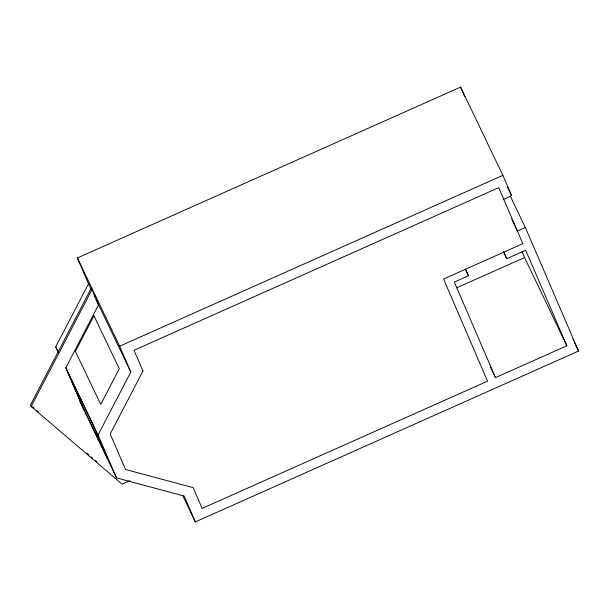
<?xml version="1.0" encoding="UTF-8"?>
<svg xmlns="http://www.w3.org/2000/svg" width="609" height="609" viewBox="0 0 609 609"><rect width="100%" height="100%" fill="white"/><g stroke="black" fill="none" stroke-linecap="round" stroke-linejoin="round"><path stroke-width="0.91" d="M57.977 351.888L55.762 346.734L88.511 283.802L77.381 257.95L460.594 87.087L502.874 175.339L511.621 195.649L503.696 199.189M31.158 406.477L92.005 289.549L91.304 288.08L30.45 405.008L31.158 406.477L122.127 484.178L129.93 480.699M510.22 195.953L525.339 227.5L578.55 351.05L195.337 521.913L184.2 496.061L116.525 477.898L98.041 434.986L130.798 372.053L119.661 346.201L77.381 257.95M119.661 346.201L502.874 175.339M525.339 227.5L517.414 231.032L511.689 219.095M465.588 269.193L468.42 275.778L454.329 282.066L495.482 377.618L566.834 345.798L525.689 250.253L506.741 258.696L503.476 251.875M456.636 287.836L524.555 257.554L566.834 345.798M32.62 406.858L34.058 408.091M36.951 410.557L38.39 411.791M86.767 453.111L88.937 454.961M91.099 456.811L92.545 458.044M95.43 460.511L96.877 461.744M507.541 187.123L511.621 195.649M572.803 339.053L573.625 340.774M574.447 342.486L578.55 351.05M465.565 269.81L468.42 275.778M490.557 367.334L495.482 377.618M88.511 283.802L90.977 288.94M94.258 295.799L95.08 297.512M95.902 299.225L130.798 372.053M182.609 495.353L195.337 521.913M55.762 346.734L58.631 352.733M65.612 367.296L98.041 434.986M67.47 371.437L92.834 424.389L107.024 457.336L81.659 404.384M79.992 401.651L116.525 477.898M460.594 87.087L464.713 96.656M521.936 251.471L524.555 257.554M503.909 252.103L506.741 258.696M91.304 288.08L98.582 304.82L65.833 367.752L84.316 410.672M67.34 371.429L83.608 409.195M93.923 315.782L75.379 351.416L100.744 404.368L119.288 368.734L93.923 315.782M142.963 371.048L110.214 433.989L125.5 469.478L193.175 487.634L202.127 508.416L487.55 381.15L443.565 279.013L522.849 243.661L498.733 187.656L134.018 350.274L142.963 371.048"/></g></svg>
